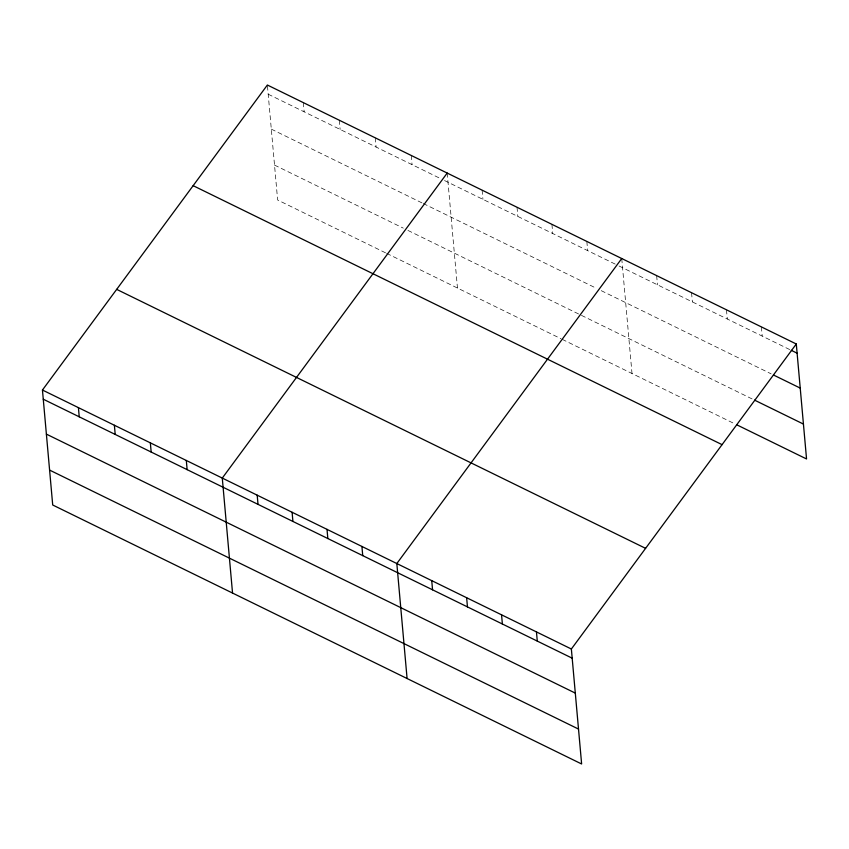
<?xml version="1.0" encoding="UTF-8"?>
<svg xmlns="http://www.w3.org/2000/svg" width="849" height="849" viewBox="0 0 849 849"><rect width="100%" height="100%" fill="white"/><g stroke="black" fill="none" stroke-linecap="round" stroke-linejoin="round"><path stroke-width="0.64" stroke-dasharray="4.25 3.18" d="M268.188 94.207L439.899 178.279M444.536 180.55L617.913 265.44M619.07 266.013L790.122 349.767M271.309 129.122L422.133 202.964M423.29 203.537L596.592 288.384M601.241 290.666L771.136 373.847M274.514 165.088L403.296 228.137M407.934 230.419L752.235 398.988M385.531 252.822L277.634 199.993L267.371 85.017M386.688 253.395L561.03 338.751M562.187 339.324L734.406 423.651M761.383 326.907L762.2 336.087M726.468 309.811L727.296 319.001M691.564 292.725L692.381 301.904M656.659 275.628L657.476 284.818M621.744 258.531L632.006 373.507M586.839 241.445L587.657 250.625M551.924 224.348L552.752 233.539M517.02 207.262L517.837 216.442M482.115 190.165L482.932 199.356M447.2 173.069L457.462 288.044M411.234 155.463L412.052 164.653M375.269 137.856L376.086 147.036M339.303 120.24L340.12 129.43M303.337 102.633L304.154 111.813"/><path stroke-width="1.27" d="M796.288 343.994L571.366 649.007L581.629 763.983L52.712 505.006L42.45 390.031L267.371 85.017L796.288 343.994L806.55 458.969L736.73 424.787M447.2 173.069L222.279 478.083L232.541 593.058M621.744 258.531L396.823 563.545L407.085 678.521M791.289 350.34L797.105 353.184M773.46 374.993L800.225 388.089M754.559 400.134L803.43 424.065M193.148 185.676L722.064 444.653M116.674 289.371L645.59 548.348M42.45 390.031L571.366 649.007M43.267 399.21L572.194 658.187M46.387 434.126L575.304 693.102M49.592 470.091L578.519 729.068M536.462 631.911L537.279 641.101M501.557 614.825L502.375 624.004M466.642 597.728L467.459 606.908M431.738 580.631L432.555 589.822M361.918 546.448L362.735 555.639M327.014 529.362L327.831 538.542M292.098 512.265L292.916 521.456M257.194 495.169L258.011 504.359M186.313 460.466L187.141 469.656M150.347 442.86L151.164 452.05M114.382 425.253L115.199 434.433M78.416 407.637L79.233 416.827"/></g></svg>
